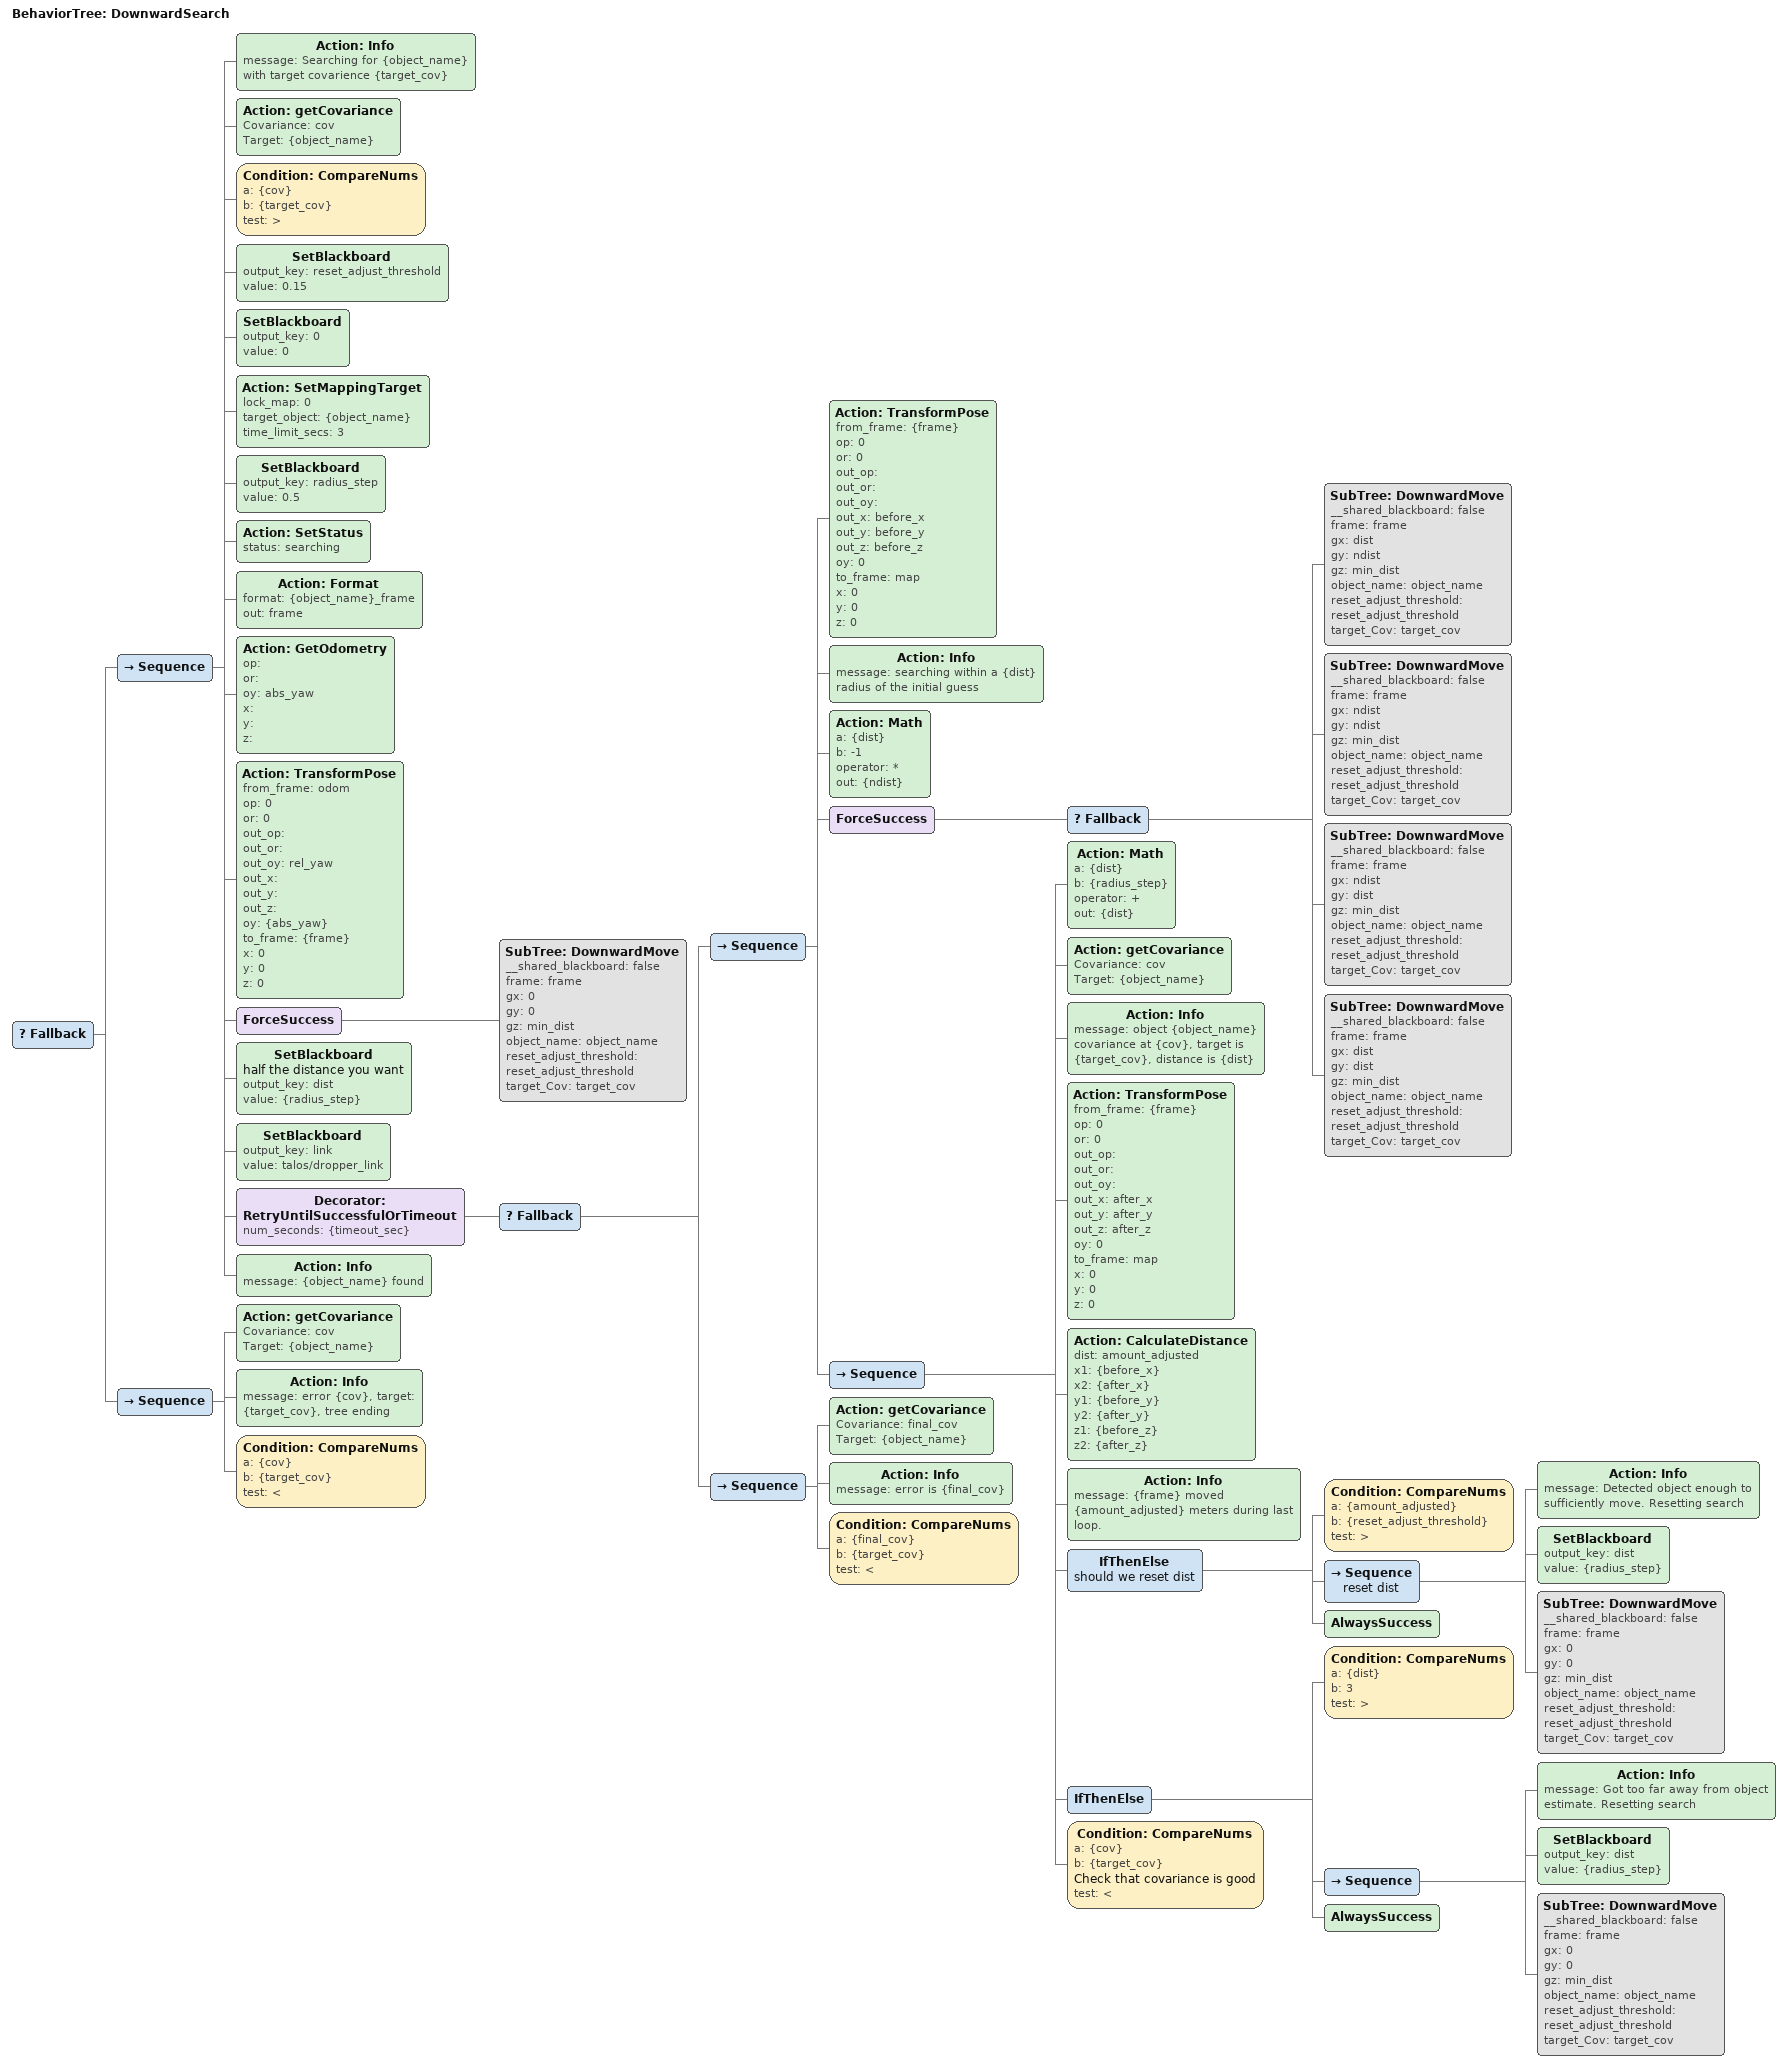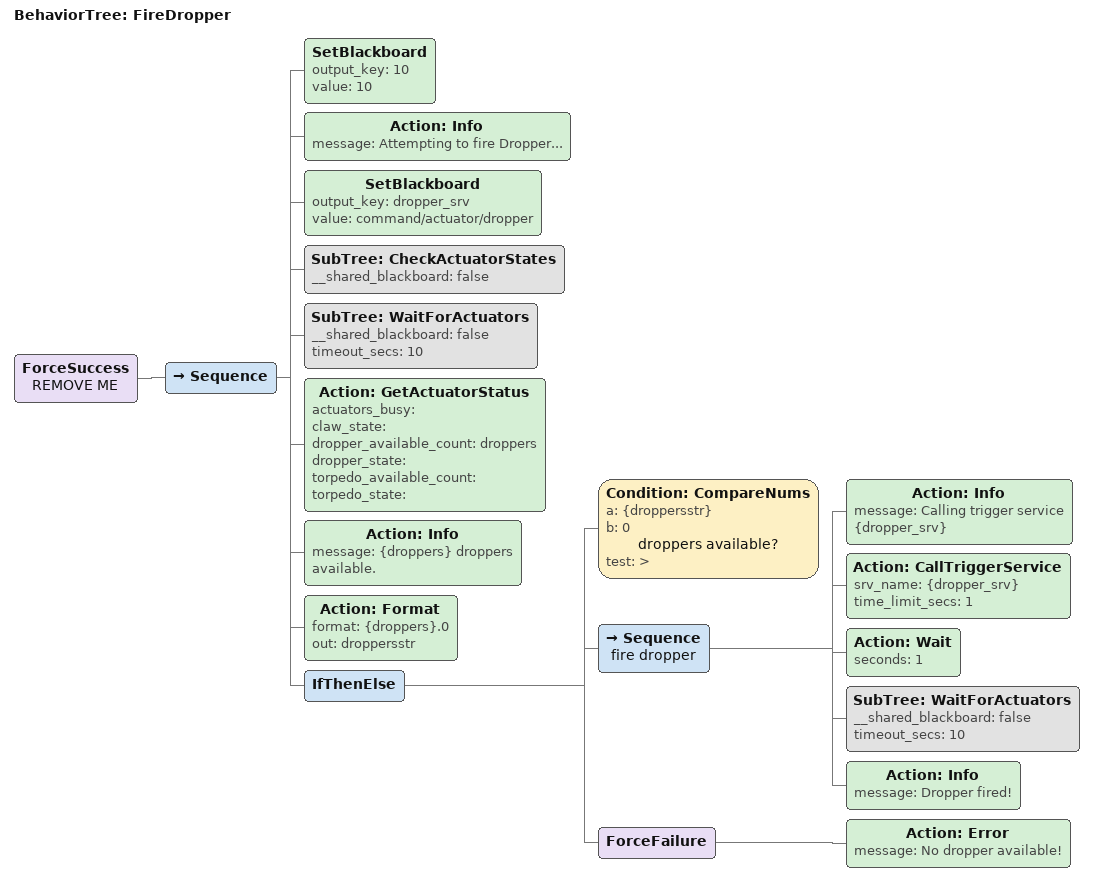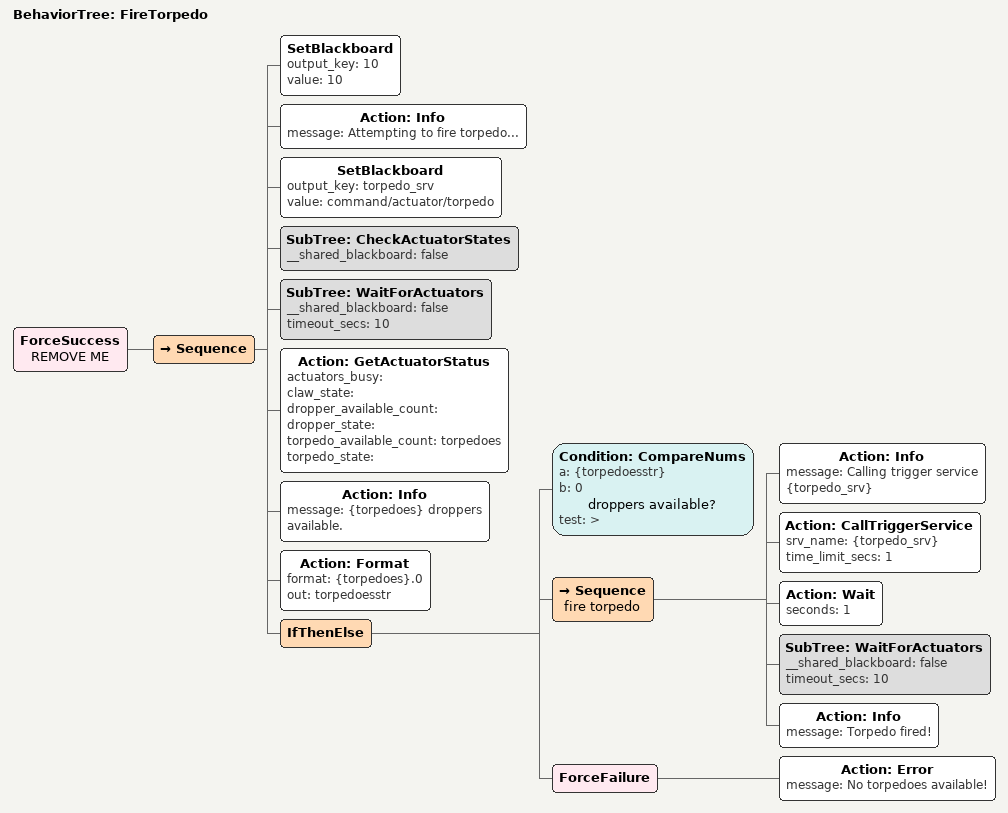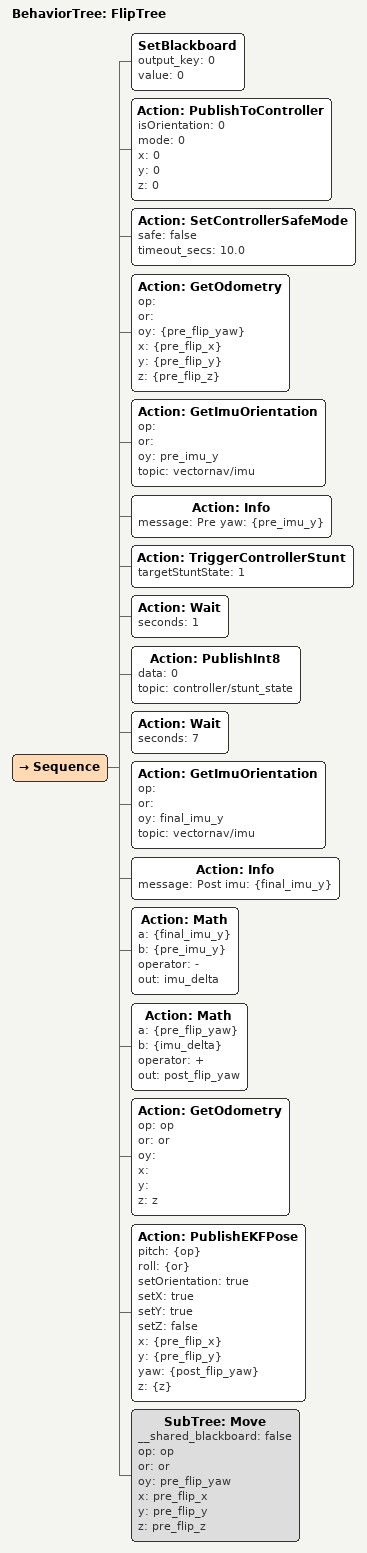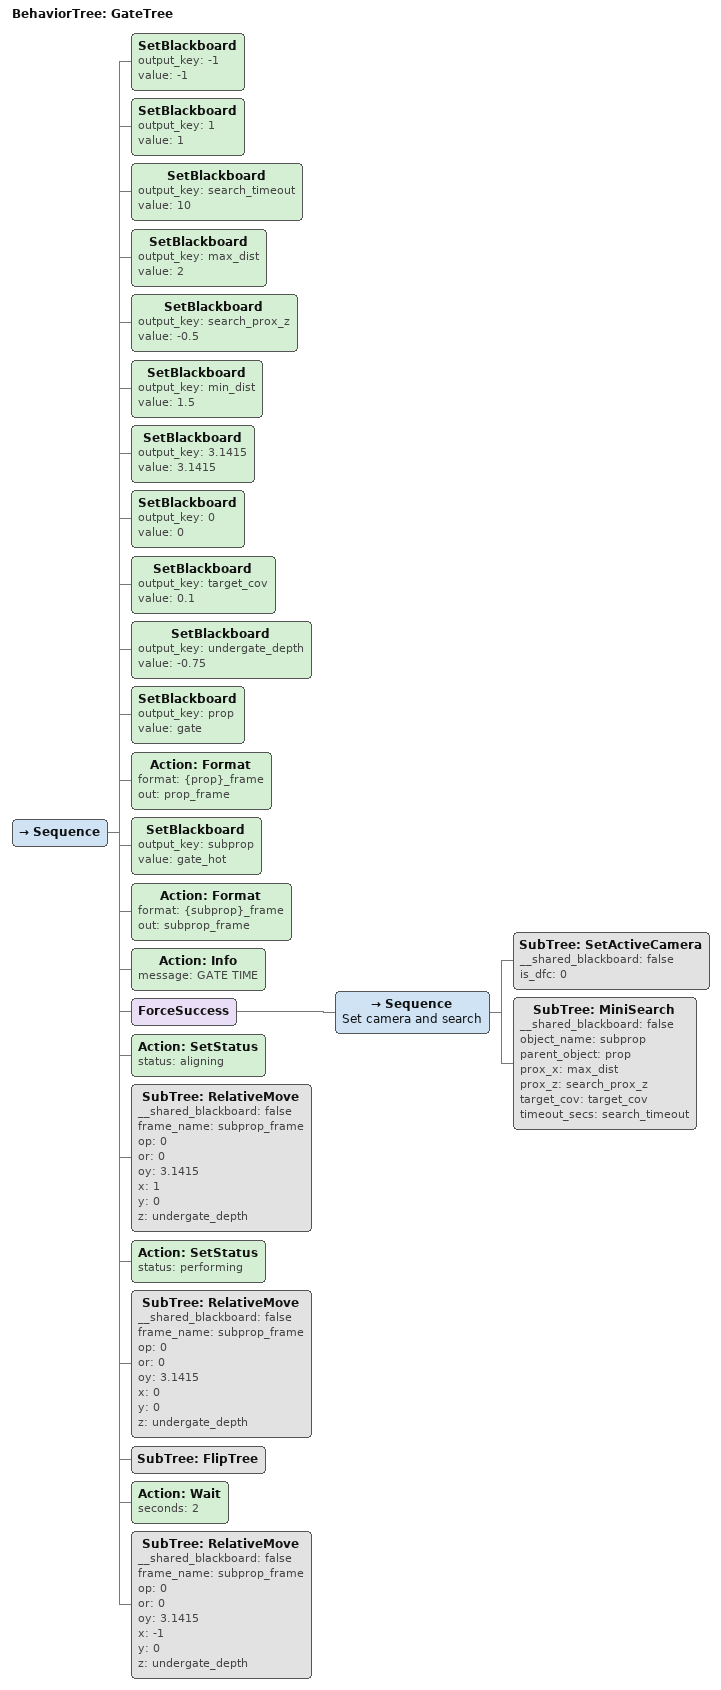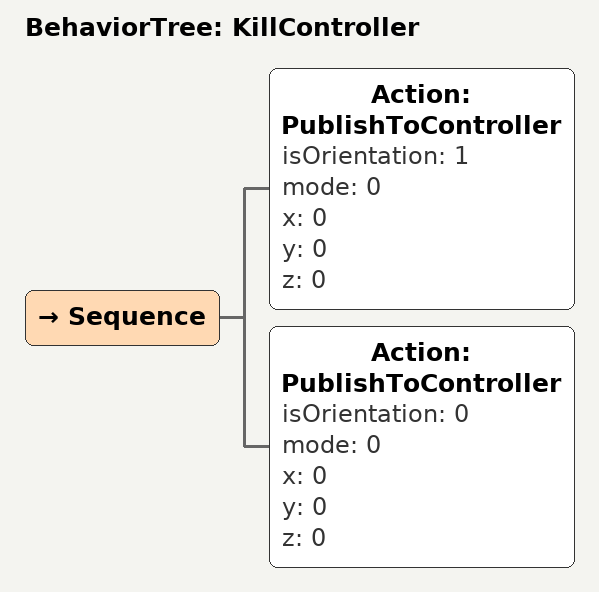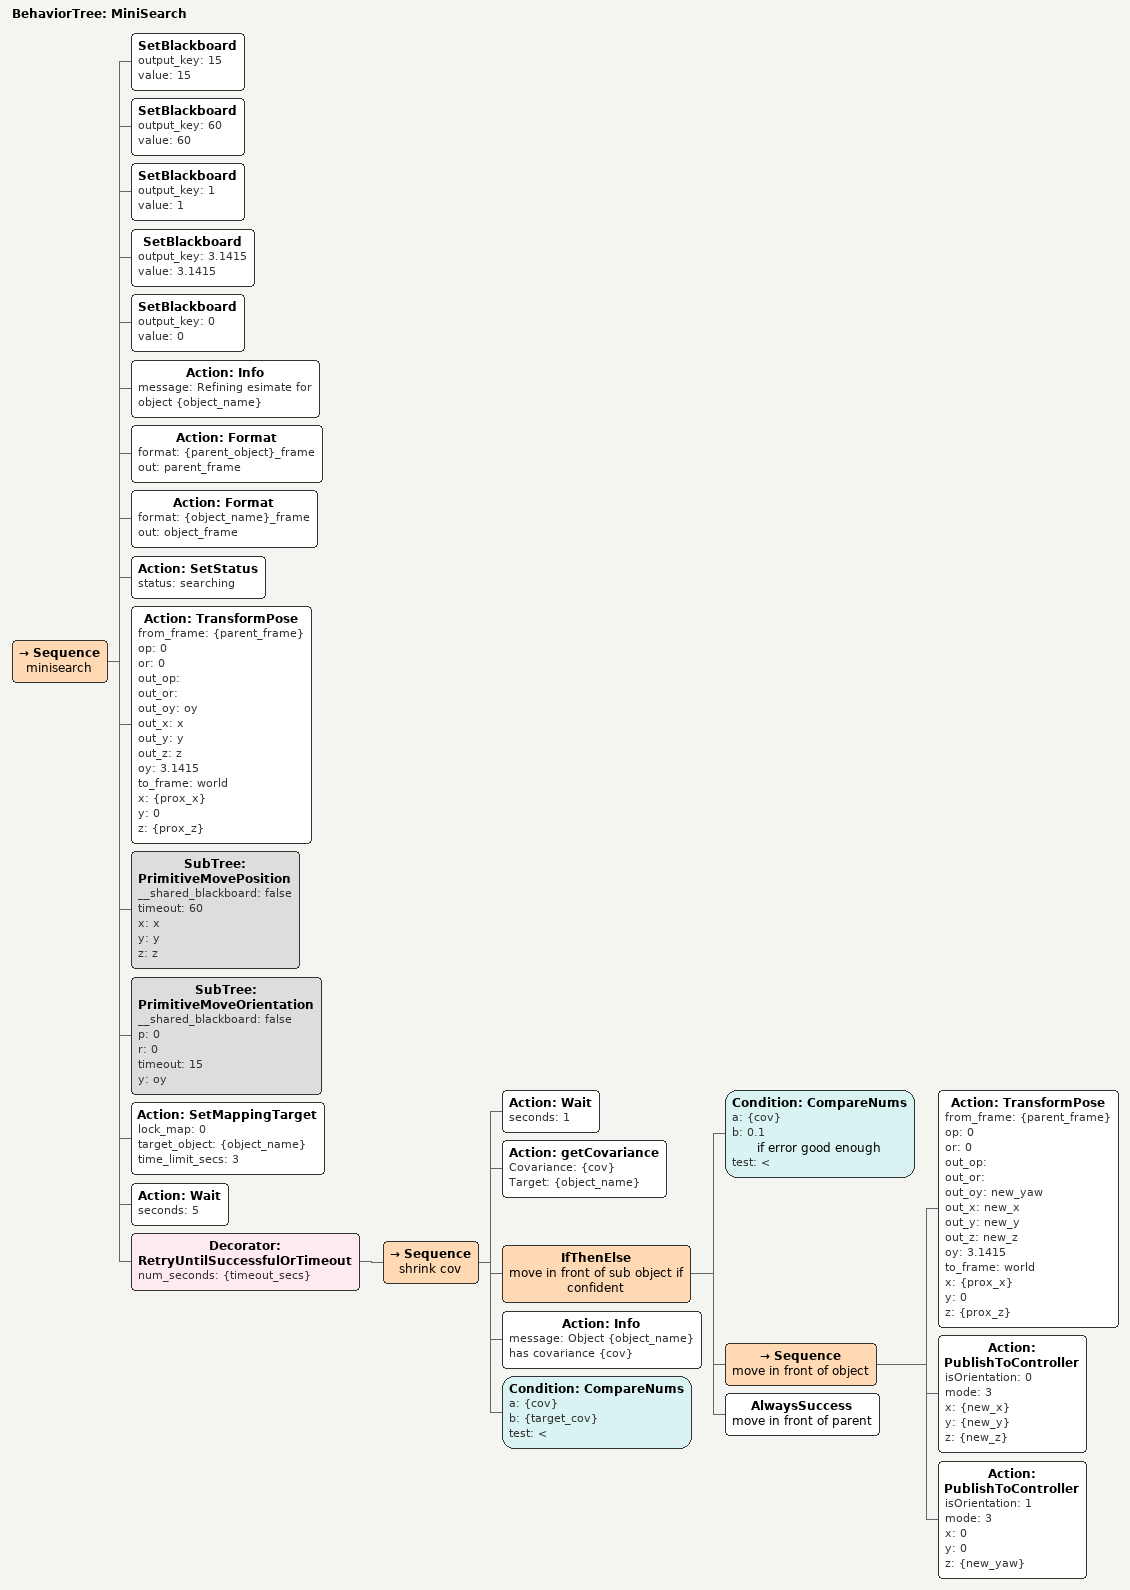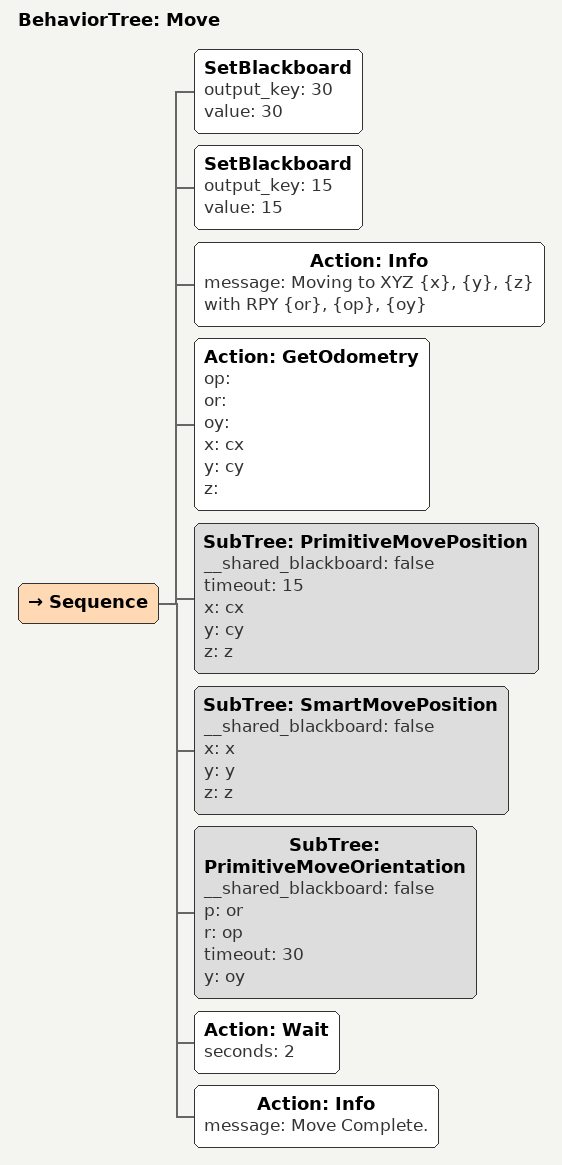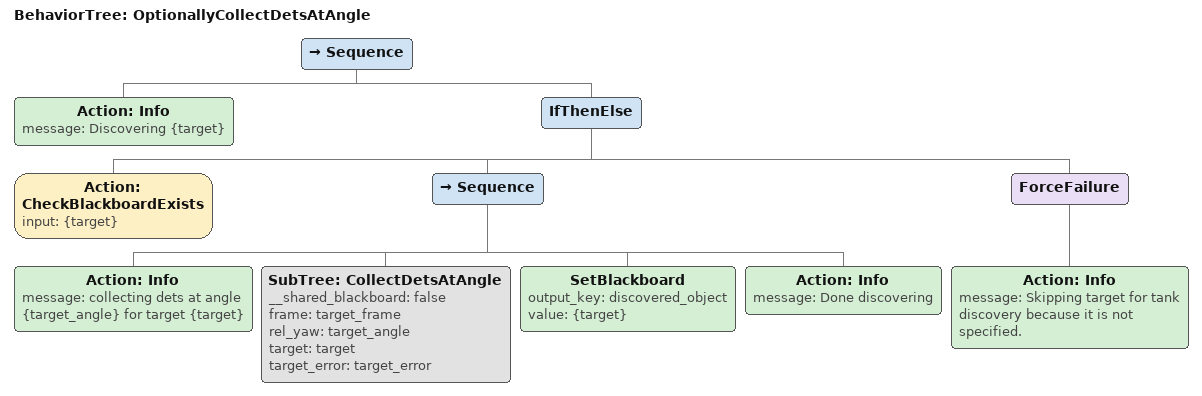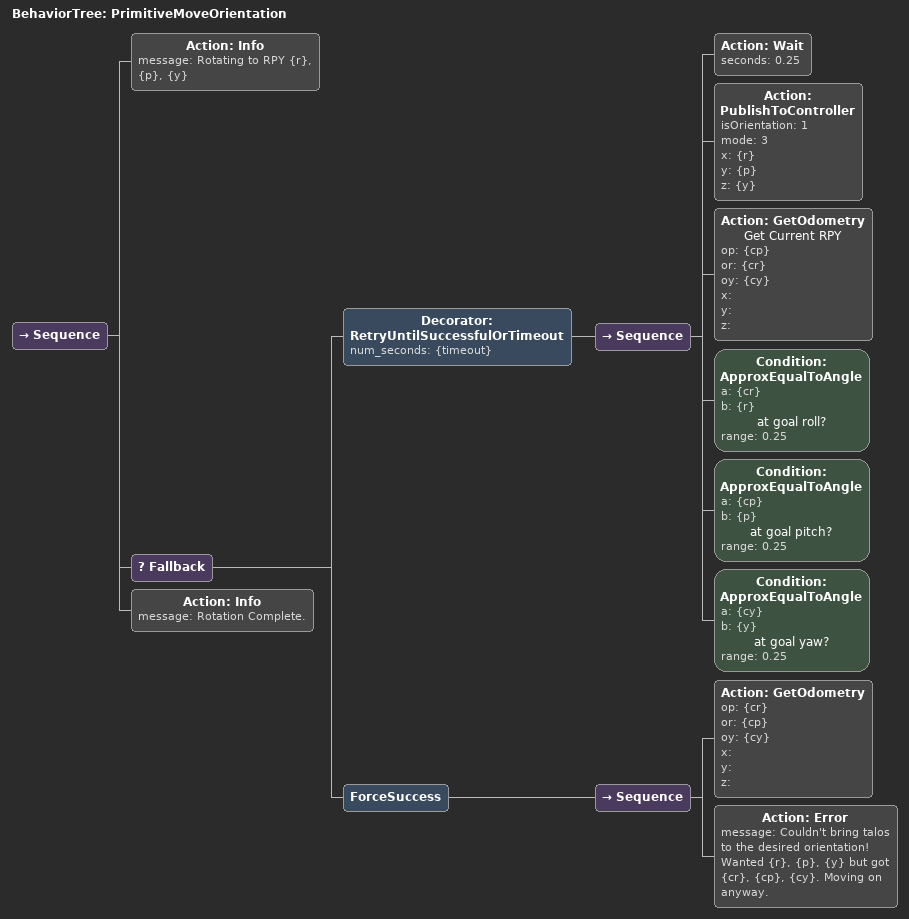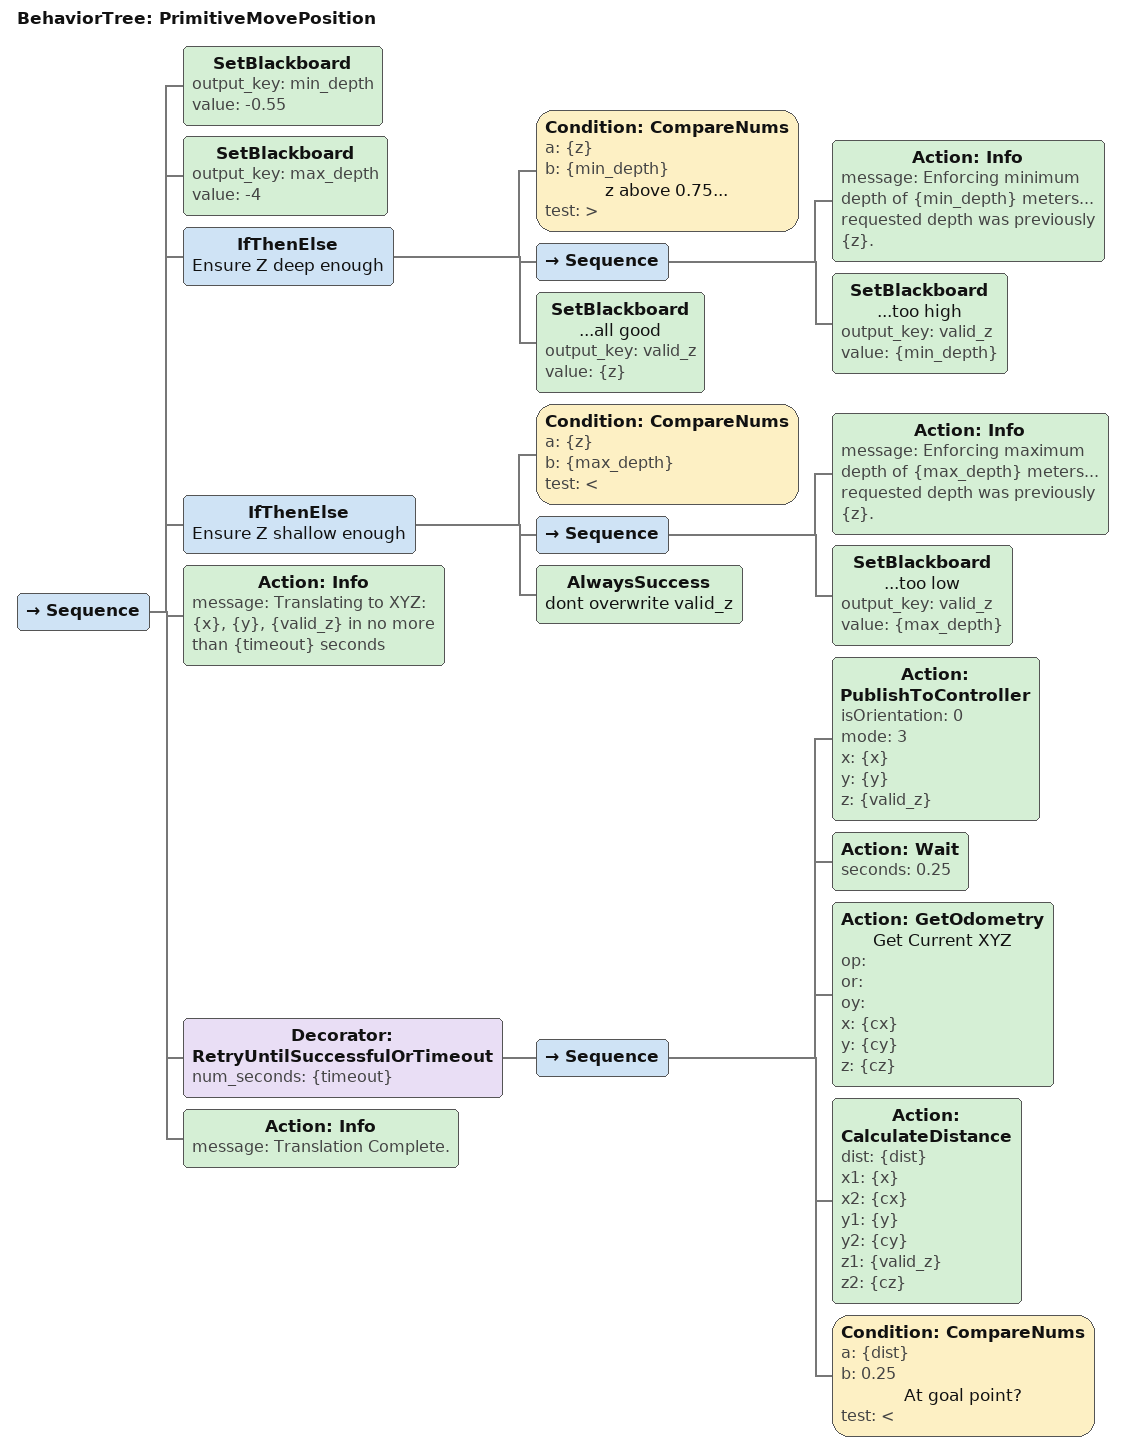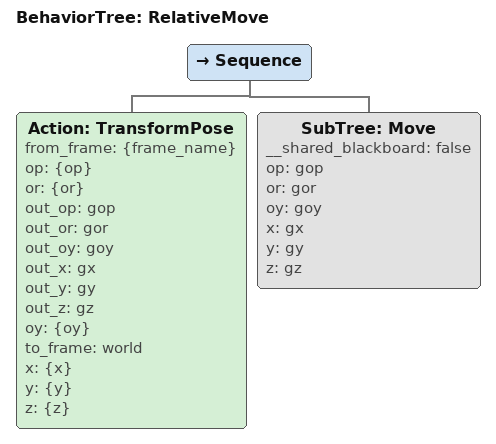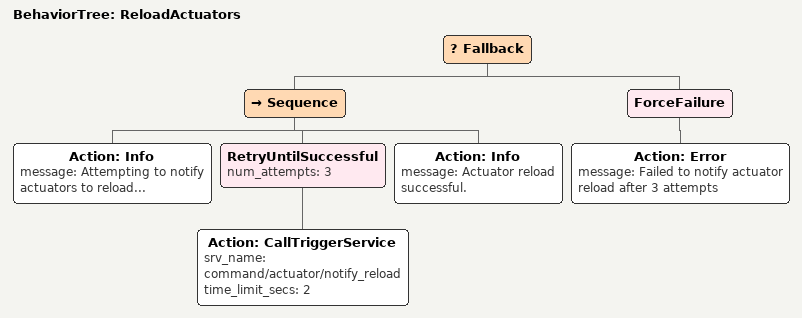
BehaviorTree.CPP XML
<BehaviorTree ID="DownwardSearch">
    <Fallback>
        <Sequence>
            <Action ID="Info" message="Searching for {object_name} with target covarience {target_cov}"/>
            <Action Covariance="cov" ID="getCovariance" Target="{object_name}"/>
            <Condition ID="CompareNums" a="{cov}" b="{target_cov}" test=">"/>
            <SetBlackboard output_key="reset_adjust_threshold" value="0.15"/>
            <SetBlackboard output_key="0" value="0"/>
            <Action ID="SetMappingTarget" lock_map="0" target_object="{object_name}" time_limit_secs="3"/>
            <SetBlackboard output_key="radius_step" value="0.5"/>
            <Action ID="SetStatus" status="searching"/>
            <Action ID="Format" format="{object_name}_frame" out="frame"/>
            <Action ID="GetOdometry" op="" or="" oy="abs_yaw" x="" y="" z=""/>
            <Action ID="TransformPose" from_frame="odom" op="0" or="0" out_op="" out_or="" out_oy="rel_yaw" out_x="" out_y="" out_z="" oy="{abs_yaw}" to_frame="{frame}" x="0" y="0" z="0"/>
            <ForceSuccess>
                <SubTree ID="DownwardMove" __shared_blackboard="false" frame="frame" gx="0" gy="0" gz="min_dist" object_name="object_name" reset_adjust_threshold="reset_adjust_threshold" target_Cov="target_cov"/>
            </ForceSuccess>
            <SetBlackboard name="half the distance you want" output_key="dist" value="{radius_step}"/>
            <SetBlackboard output_key="link" value="talos/dropper_link"/>
            <Decorator ID="RetryUntilSuccessfulOrTimeout" num_seconds="{timeout_sec}">
                <Fallback>
                    <Sequence>
                        <Action ID="TransformPose" from_frame="{frame}" op="0" or="0" out_op="" out_or="" out_oy="" out_x="before_x" out_y="before_y" out_z="before_z" oy="0" to_frame="map" x="0" y="0" z="0"/>
                        <Action ID="Info" message="searching within a {dist} radius of the initial guess"/>
                        <Action ID="Math" a="{dist}" b="-1" operator="*" out="{ndist}"/>
                        <ForceSuccess>
                            <Fallback>
                                <SubTree ID="DownwardMove" __shared_blackboard="false" frame="frame" gx="dist" gy="ndist" gz="min_dist" object_name="object_name" reset_adjust_threshold="reset_adjust_threshold" target_Cov="target_cov"/>
                                <SubTree ID="DownwardMove" __shared_blackboard="false" frame="frame" gx="ndist" gy="ndist" gz="min_dist" object_name="object_name" reset_adjust_threshold="reset_adjust_threshold" target_Cov="target_cov"/>
                                <SubTree ID="DownwardMove" __shared_blackboard="false" frame="frame" gx="ndist" gy="dist" gz="min_dist" object_name="object_name" reset_adjust_threshold="reset_adjust_threshold" target_Cov="target_cov"/>
                                <SubTree ID="DownwardMove" __shared_blackboard="false" frame="frame" gx="dist" gy="dist" gz="min_dist" object_name="object_name" reset_adjust_threshold="reset_adjust_threshold" target_Cov="target_cov"/>
                            </Fallback>
                        </ForceSuccess>
                        <Sequence>
                            <Action ID="Math" a="{dist}" b="{radius_step}" operator="+" out="{dist}"/>
                            <Action Covariance="cov" ID="getCovariance" Target="{object_name}"/>
                            <Action ID="Info" message="object {object_name} covariance at {cov}, target is {target_cov}, distance is {dist}"/>
                            <Action ID="TransformPose" from_frame="{frame}" op="0" or="0" out_op="" out_or="" out_oy="" out_x="after_x" out_y="after_y" out_z="after_z" oy="0" to_frame="map" x="0" y="0" z="0"/>
                            <Action ID="CalculateDistance" dist="amount_adjusted" x1="{before_x}" x2="{after_x}" y1="{before_y}" y2="{after_y}" z1="{before_z}" z2="{after_z}"/>
                            <Action ID="Info" message="{frame} moved {amount_adjusted} meters during last loop."/>
                            <IfThenElse name="should we reset dist">
                                <Condition ID="CompareNums" a="{amount_adjusted}" b="{reset_adjust_threshold}" test=">"/>
                                <Sequence name="reset dist">
                                    <Action ID="Info" message="Detected object enough to sufficiently move. Resetting search"/>
                                    <SetBlackboard output_key="dist" value="{radius_step}"/>
                                    <SubTree ID="DownwardMove" __shared_blackboard="false" frame="frame" gx="0" gy="0" gz="min_dist" object_name="object_name" reset_adjust_threshold="reset_adjust_threshold" target_Cov="target_cov"/>
                                </Sequence>
                                <AlwaysSuccess/>
                            </IfThenElse>
                            <IfThenElse>
                                <Condition ID="CompareNums" a="{dist}" b="3" test=">"/>
                                <Sequence>
                                    <Action ID="Info" message="Got too far away from object estimate. Resetting search"/>
                                    <SetBlackboard output_key="dist" value="{radius_step}"/>
                                    <SubTree ID="DownwardMove" __shared_blackboard="false" frame="frame" gx="0" gy="0" gz="min_dist" object_name="object_name" reset_adjust_threshold="reset_adjust_threshold" target_Cov="target_cov"/>
                                </Sequence>
                                <AlwaysSuccess/>
                            </IfThenElse>
                            <Condition ID="CompareNums" a="{cov}" b="{target_cov}" name="Check that covariance is good" test="&lt;"/>
                        </Sequence>
                    </Sequence>
                    <Sequence>
                        <Action Covariance="final_cov" ID="getCovariance" Target="{object_name}"/>
                        <Action ID="Info" message="error is {final_cov}"/>
                        <Condition ID="CompareNums" a="{final_cov}" b="{target_cov}" test="&lt;"/>
                    </Sequence>
                </Fallback>
            </Decorator>
            <Action ID="Info" message="{object_name} found"/>
        </Sequence>
        <Sequence>
            <Action Covariance="cov" ID="getCovariance" Target="{object_name}"/>
            <Action ID="Info" message="error {cov}, target: {target_cov}, tree ending"/>
            <Condition ID="CompareNums" a="{cov}" b="{target_cov}" test="&lt;"/>
        </Sequence>
    </Fallback>
</BehaviorTree>

<BehaviorTree ID="FireDropper">
    <ForceSuccess name="REMOVE ME">
        <Sequence>
            <SetBlackboard output_key="10" value="10"/>
            <Action ID="Info" message="Attempting to fire Dropper..."/>
            <SetBlackboard output_key="dropper_srv" value="command/actuator/dropper"/>
            <SubTree ID="CheckActuatorStates" __shared_blackboard="false"/>
            <SubTree ID="WaitForActuators" __shared_blackboard="false" timeout_secs="10"/>
            <Action ID="GetActuatorStatus" actuators_busy="" claw_state="" dropper_available_count="droppers" dropper_state="" torpedo_available_count="" torpedo_state=""/>
            <Action ID="Info" message="{droppers} droppers available."/>
            <Action ID="Format" format="{droppers}.0" out="droppersstr"/>
            <IfThenElse>
                <Condition ID="CompareNums" a="{droppersstr}" b="0" name="droppers available?" test=">"/>
                <Sequence name="fire dropper">
                    <Action ID="Info" message="Calling trigger service {dropper_srv}"/>
                    <Action ID="CallTriggerService" srv_name="{dropper_srv}" time_limit_secs="1"/>
                    <Action ID="Wait" seconds="1"/>
                    <SubTree ID="WaitForActuators" __shared_blackboard="false" timeout_secs="10"/>
                    <Action ID="Info" message="Dropper fired!"/>
                </Sequence>
                <ForceFailure>
                    <Action ID="Error" message="No dropper available!"/>
                </ForceFailure>
            </IfThenElse>
        </Sequence>
    </ForceSuccess>
</BehaviorTree>

<BehaviorTree ID="FireTorpedo">
    <ForceSuccess name="REMOVE ME">
        <Sequence>
            <SetBlackboard output_key="10" value="10"/>
            <Action ID="Info" message="Attempting to fire torpedo..."/>
            <SetBlackboard output_key="torpedo_srv" value="command/actuator/torpedo"/>
            <SubTree ID="CheckActuatorStates" __shared_blackboard="false"/>
            <SubTree ID="WaitForActuators" __shared_blackboard="false" timeout_secs="10"/>
            <Action ID="GetActuatorStatus" actuators_busy="" claw_state="" dropper_available_count="" dropper_state="" torpedo_available_count="torpedoes" torpedo_state=""/>
            <Action ID="Info" message="{torpedoes} droppers available."/>
            <Action ID="Format" format="{torpedoes}.0" out="torpedoesstr"/>
            <IfThenElse>
                <Condition ID="CompareNums" a="{torpedoesstr}" b="0" name="droppers available?" test=">"/>
                <Sequence name="fire torpedo">
                    <Action ID="Info" message="Calling trigger service {torpedo_srv}"/>
                    <Action ID="CallTriggerService" srv_name="{torpedo_srv}" time_limit_secs="1"/>
                    <Action ID="Wait" seconds="1"/>
                    <SubTree ID="WaitForActuators" __shared_blackboard="false" timeout_secs="10"/>
                    <Action ID="Info" message="Torpedo fired!"/>
                </Sequence>
                <ForceFailure>
                    <Action ID="Error" message="No torpedoes available!"/>
                </ForceFailure>
            </IfThenElse>
        </Sequence>
    </ForceSuccess>
</BehaviorTree>

<BehaviorTree ID="FlipTree">
    <Sequence>
        <SetBlackboard output_key="0" value="0"/>
        <Action ID="PublishToController" isOrientation="0" mode="0" x="0" y="0" z="0"/>
        <Action ID="SetControllerSafeMode" safe="false" timeout_secs="10.0"/>
        <Action ID="GetOdometry" op="" or="" oy="{pre_flip_yaw}" x="{pre_flip_x}" y="{pre_flip_y}" z="{pre_flip_z}"/>
        <Action ID="GetImuOrientation" op="" or="" oy="pre_imu_y" topic="vectornav/imu"/>
        <Action ID="Info" message="Pre yaw: {pre_imu_y}"/>
        <Action ID="TriggerControllerStunt" targetStuntState="1"/>
        <Action ID="Wait" seconds="1"/>
        <Action ID="PublishInt8" data="0" topic="controller/stunt_state"/>
        <Action ID="Wait" seconds="7"/>
        <Action ID="GetImuOrientation" op="" or="" oy="final_imu_y" topic="vectornav/imu"/>
        <Action ID="Info" message="Post imu: {final_imu_y}"/>
        <Action ID="Math" a="{final_imu_y}" b="{pre_imu_y}" operator="-" out="imu_delta"/>
        <Action ID="Math" a="{pre_flip_yaw}" b="{imu_delta}" operator="+" out="post_flip_yaw"/>
        <Action ID="GetOdometry" op="op" or="or" oy="" x="" y="" z="z"/>
        <Action ID="PublishEKFPose" pitch="{op}" roll="{or}" setOrientation="true" setX="true" setY="true" setZ="false" x="{pre_flip_x}" y="{pre_flip_y}" yaw="{post_flip_yaw}" z="{z}"/>
        <SubTree ID="Move" __shared_blackboard="false" op="op" or="or" oy="pre_flip_yaw" x="pre_flip_x" y="pre_flip_y" z="pre_flip_z"/>
    </Sequence>
</BehaviorTree>

<BehaviorTree ID="GateTree">
    <Sequence>
        <SetBlackboard output_key="-1" value="-1"/>
        <SetBlackboard output_key="1" value="1"/>
        <SetBlackboard output_key="search_timeout" value="10"/>
        <SetBlackboard output_key="max_dist" value="2"/>
        <SetBlackboard output_key="search_prox_z" value="-0.5"/>
        <SetBlackboard output_key="min_dist" value="1.5"/>
        <SetBlackboard output_key="3.1415" value="3.1415"/>
        <SetBlackboard output_key="0" value="0"/>
        <SetBlackboard output_key="target_cov" value="0.1"/>
        <SetBlackboard output_key="undergate_depth" value="-0.75"/>
        <SetBlackboard output_key="prop" value="gate"/>
        <Action ID="Format" format="{prop}_frame" out="prop_frame"/>
        <SetBlackboard output_key="subprop" value="gate_hot"/>
        <Action ID="Format" format="{subprop}_frame" out="subprop_frame"/>
        <Action ID="Info" message="GATE TIME"/>
        <ForceSuccess>
            <Sequence name="Set camera and search">
                <SubTree ID="SetActiveCamera" __shared_blackboard="false" is_dfc="0"/>
                <SubTree ID="MiniSearch" __shared_blackboard="false" object_name="subprop" parent_object="prop" prox_x="max_dist" prox_z="search_prox_z" target_cov="target_cov" timeout_secs="search_timeout"/>
            </Sequence>
        </ForceSuccess>
        <Action ID="SetStatus" status="aligning"/>
        <SubTree ID="RelativeMove" __shared_blackboard="false" frame_name="subprop_frame" op="0" or="0" oy="3.1415" x="1" y="0" z="undergate_depth"/>
        <Action ID="SetStatus" status="performing"/>
        <SubTree ID="RelativeMove" __shared_blackboard="false" frame_name="subprop_frame" op="0" or="0" oy="3.1415" x="0" y="0" z="undergate_depth"/>
        <SubTree ID="FlipTree"/>
        <Action ID="Wait" seconds="2"/>
        <SubTree ID="RelativeMove" __shared_blackboard="false" frame_name="subprop_frame" op="0" or="0" oy="3.1415" x="-1" y="0" z="undergate_depth"/>
    </Sequence>
</BehaviorTree>

<BehaviorTree ID="KillController">
    <Sequence>
        <Action ID="PublishToController" isOrientation="1" mode="0" x="0" y="0" z="0"/>
        <Action ID="PublishToController" isOrientation="0" mode="0" x="0" y="0" z="0"/>
    </Sequence>
</BehaviorTree>

<BehaviorTree ID="MiniSearch">
    <Sequence name="minisearch">
        <SetBlackboard output_key="15" value="15"/>
        <SetBlackboard output_key="60" value="60"/>
        <SetBlackboard output_key="1" value="1"/>
        <SetBlackboard output_key="3.1415" value="3.1415"/>
        <SetBlackboard output_key="0" value="0"/>
        <Action ID="Info" message="Refining esimate for object {object_name}"/>
        <Action ID="Format" format="{parent_object}_frame" out="parent_frame"/>
        <Action ID="Format" format="{object_name}_frame" out="object_frame"/>
        <Action ID="SetStatus" status="searching"/>
        <Action ID="TransformPose" from_frame="{parent_frame}" op="0" or="0" out_op="" out_or="" out_oy="oy" out_x="x" out_y="y" out_z="z" oy="3.1415" to_frame="world" x="{prox_x}" y="0" z="{prox_z}"/>
        <SubTree ID="PrimitiveMovePosition" __shared_blackboard="false" timeout="60" x="x" y="y" z="z"/>
        <SubTree ID="PrimitiveMoveOrientation" __shared_blackboard="false" p="0" r="0" timeout="15" y="oy"/>
        <Action ID="SetMappingTarget" lock_map="0" target_object="{object_name}" time_limit_secs="3"/>
        <Action ID="Wait" seconds="5"/>
        <Decorator ID="RetryUntilSuccessfulOrTimeout" num_seconds="{timeout_secs}">
            <Sequence name="shrink cov">
                <Action ID="Wait" seconds="1"/>
                <Action Covariance="{cov}" ID="getCovariance" Target="{object_name}"/>
                <IfThenElse name="move in front of sub object if confident">
                    <Condition ID="CompareNums" a="{cov}" b="0.1" name="if error good enough" test="&lt;"/>
                    <Sequence name="move in front of object">
                        <Action ID="TransformPose" from_frame="{parent_frame}" op="0" or="0" out_op="" out_or="" out_oy="new_yaw" out_x="new_x" out_y="new_y" out_z="new_z" oy="3.1415" to_frame="world" x="{prox_x}" y="0" z="{prox_z}"/>
                        <Action ID="PublishToController" isOrientation="0" mode="3" x="{new_x}" y="{new_y}" z="{new_z}"/>
                        <Action ID="PublishToController" isOrientation="1" mode="3" x="0" y="0" z="{new_yaw}"/>
                    </Sequence>
                    <AlwaysSuccess name="move in front of parent"/>
                </IfThenElse>
                <Action ID="Info" message="Object {object_name} has covariance {cov}"/>
                <Condition ID="CompareNums" a="{cov}" b="{target_cov}" test="&lt;"/>
            </Sequence>
        </Decorator>
    </Sequence>
</BehaviorTree>

<BehaviorTree ID="Move">
    <Sequence>
        <SetBlackboard output_key="30" value="30"/>
        <SetBlackboard output_key="15" value="15"/>
        <Action ID="Info" message="Moving to XYZ {x}, {y}, {z} with RPY {or}, {op}, {oy}"/>
        <Action ID="GetOdometry" op="" or="" oy="" x="cx" y="cy" z=""/>
        <SubTree ID="PrimitiveMovePosition" __shared_blackboard="false" timeout="15" x="cx" y="cy" z="z"/>
        <SubTree ID="SmartMovePosition" __shared_blackboard="false" x="x" y="y" z="z"/>
        <SubTree ID="PrimitiveMoveOrientation" __shared_blackboard="false" p="or" r="op" timeout="30" y="oy"/>
        <Action ID="Wait" seconds="2"/>
        <Action ID="Info" message="Move Complete."/>
    </Sequence>
</BehaviorTree>

<BehaviorTree ID="OptionallyCollectDetsAtAngle">
    <Sequence>
        <Action ID="Info" message="Discovering {target}"/>
        <IfThenElse>
            <Action ID="CheckBlackboardExists" input="{target}"/>
            <Sequence>
                <Action ID="Info" message="collecting dets at angle {target_angle} for target {target}"/>
                <SubTree ID="CollectDetsAtAngle" __shared_blackboard="false" frame="target_frame" rel_yaw="target_angle" target="target" target_error="target_error"/>
                <SetBlackboard output_key="discovered_object" value="{target}"/>
                <Action ID="Info" message="Done discovering"/>
            </Sequence>
            <ForceFailure>
                <Action ID="Info" message="Skipping target for tank discovery because it is not specified."/>
            </ForceFailure>
        </IfThenElse>
    </Sequence>
</BehaviorTree>

<BehaviorTree ID="PrimitiveMoveOrientation">
    <Sequence>
        <Action ID="Info" message="Rotating to RPY {r}, {p}, {y}"/>
        <Fallback>
            <Decorator ID="RetryUntilSuccessfulOrTimeout" num_seconds="{timeout}">
                <Sequence>
                    <Action ID="Wait" seconds="0.25"/>
                    <Action ID="PublishToController" isOrientation="1" mode="3" x="{r}" y="{p}" z="{y}"/>
                    <Action ID="GetOdometry" name="Get Current RPY" op="{cp}" or="{cr}" oy="{cy}" x="" y="" z=""/>
                    <Condition ID="ApproxEqualToAngle" a="{cr}" b="{r}" name="at goal roll?" range="0.25"/>
                    <Condition ID="ApproxEqualToAngle" a="{cp}" b="{p}" name="at goal pitch?" range="0.25"/>
                    <Condition ID="ApproxEqualToAngle" a="{cy}" b="{y}" name="at goal yaw?" range="0.25"/>
                </Sequence>
            </Decorator>
            <ForceSuccess>
                <Sequence>
                    <Action ID="GetOdometry" op="{cr}" or="{cp}" oy="{cy}" x="" y="" z=""/>
                    <Action ID="Error" message="Couldn't bring talos to the desired orientation! Wanted {r}, {p}, {y} but got {cr}, {cp}, {cy}. Moving on anyway."/>
                </Sequence>
            </ForceSuccess>
        </Fallback>
        <Action ID="Info" message="Rotation Complete."/>
    </Sequence>
</BehaviorTree>

<BehaviorTree ID="PrimitiveMovePosition">
    <Sequence>
        <SetBlackboard output_key="min_depth" value="-0.55"/>
        <SetBlackboard output_key="max_depth" value="-4"/>
        <IfThenElse name="Ensure Z deep enough">
            <Condition ID="CompareNums" a="{z}" b="{min_depth}" name="z above 0.75..." test=">"/>
            <Sequence>
                <Action ID="Info" message="Enforcing minimum depth of {min_depth} meters... requested depth was previously {z}."/>
                <SetBlackboard name="...too high" output_key="valid_z" value="{min_depth}"/>
            </Sequence>
            <SetBlackboard name="...all good" output_key="valid_z" value="{z}"/>
        </IfThenElse>
        <IfThenElse name="Ensure Z shallow enough">
            <Condition ID="CompareNums" a="{z}" b="{max_depth}" test="&lt;"/>
            <Sequence>
                <Action ID="Info" message="Enforcing maximum depth of {max_depth} meters... requested depth was previously {z}."/>
                <SetBlackboard name="...too low" output_key="valid_z" value="{max_depth}"/>
            </Sequence>
            <AlwaysSuccess name="dont overwrite valid_z"/>
        </IfThenElse>
        <Action ID="Info" message="Translating to XYZ: {x}, {y}, {valid_z} in no more than {timeout} seconds"/>
        <Decorator ID="RetryUntilSuccessfulOrTimeout" num_seconds="{timeout}">
            <Sequence>
                <Action ID="PublishToController" isOrientation="0" mode="3" x="{x}" y="{y}" z="{valid_z}"/>
                <Action ID="Wait" seconds="0.25"/>
                <Action ID="GetOdometry" name="Get Current XYZ" op="" or="" oy="" x="{cx}" y="{cy}" z="{cz}"/>
                <Action ID="CalculateDistance" dist="{dist}" x1="{x}" x2="{cx}" y1="{y}" y2="{cy}" z1="{valid_z}" z2="{cz}"/>
                <Condition ID="CompareNums" a="{dist}" b="0.25" name="At goal point?" test="&lt;"/>
            </Sequence>
        </Decorator>
        <Action ID="Info" message="Translation Complete."/>
    </Sequence>
</BehaviorTree>

<BehaviorTree ID="RelativeMove">
    <Sequence>
        <Action ID="TransformPose" from_frame="{frame_name}" op="{op}" or="{or}" out_op="gop" out_or="gor" out_oy="goy" out_x="gx" out_y="gy" out_z="gz" oy="{oy}" to_frame="world" x="{x}" y="{y}" z="{z}"/>
        <SubTree ID="Move" __shared_blackboard="false" op="gop" or="gor" oy="goy" x="gx" y="gy" z="gz"/>
    </Sequence>
</BehaviorTree>

<BehaviorTree ID="ReloadActuators">
    <Fallback>
        <Sequence>
            <Action ID="Info" message="Attempting to notify actuators to reload..."/>
            <RetryUntilSuccessful num_attempts="3">
                <Action ID="CallTriggerService" srv_name="command/actuator/notify_reload" time_limit_secs="2"/>
            </RetryUntilSuccessful>
            <Action ID="Info" message="Actuator reload successful."/>
        </Sequence>
        <ForceFailure>
            <Action ID="Error" message="Failed to notify actuator reload after 3 attempts"/>
        </ForceFailure>
    </Fallback>
</BehaviorTree>
